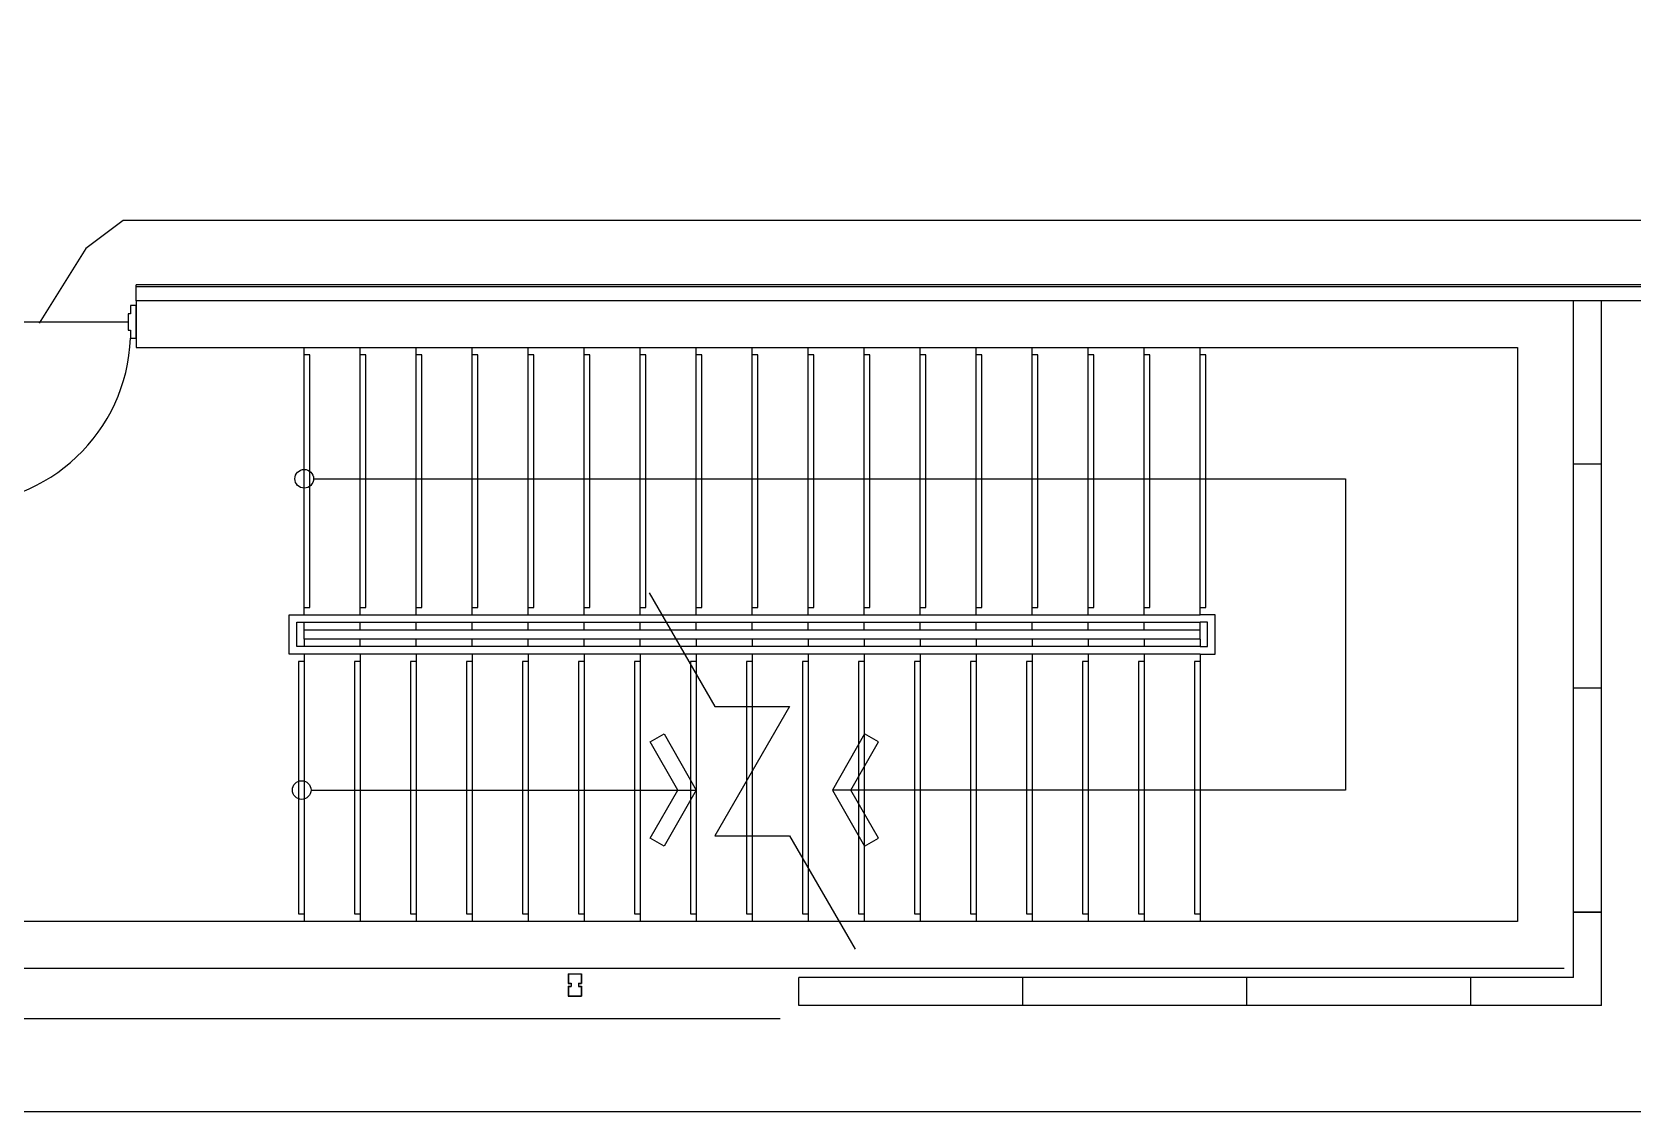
# Model space of a CAD drawing. Header units: millimetres. Extents: x 391350 to 515311, y -283575 to -199845.
# Drawn here: x 416187 to 424764, y -283575 to -277790 of the extents above; entities that cross this region are included whole.
import ezdxf

# ---------------------------------------------------------------- set-up
doc = ezdxf.new("R2010")
doc.units = ezdxf.units.MM
doc.layers.add('Evac_Exit', color=6, linetype='Continuous')
doc.layers.add('Evac_Path_Fail', color=1, linetype='Continuous')

msp = doc.modelspace()

# ---------------------------------------------------------------- linework, layer by layer
at = {"color": 0}
for p, q in [((424595.1, -279145), (416745.1, -279145)), ((432595.1, -279145), (416745.1, -279145)), ((416745.1, -279229.5), (416745.1, -279145)), ((424595.1, -279154.5), (416745.1, -279154.5)), ((432645.1, -279154.5), (416745.1, -279154.5)), ((416745.1, -279229.5), (416745.1, -279479.5)), ((417095.1, -279229.5), (416745.1, -279229.5)), ((424445.1, -279229.5), (416745.1, -279229.5)), ((432645.1, -279229.5), (416745.1, -279229.5)), ((424445.1, -282854.5), (424445.1, -279229.5)), ((424595.1, -283004.5), (424595.1, -279229.5)), ((416745.1, -279479.5), (424145.1, -279479.5)), ((417645.1, -280912), (417645.1, -279479.5)), ((417945.1, -280912), (417945.1, -279479.5)), ((418245.1, -280912), (418245.1, -279479.5)), ((418545.1, -280912), (418545.1, -279479.5)), ((418845.1, -280912), (418845.1, -279479.5)), ((419145.1, -280912), (419145.1, -279479.5)), ((419445.1, -280912), (419445.1, -279479.5)), ((419745.1, -280912), (419745.1, -279479.5)), ((420045.1, -280912), (420045.1, -279479.5)), ((420345.1, -280912), (420345.1, -279479.5)), ((420645.1, -280912), (420645.1, -279479.5)), ((420945.1, -280912), (420945.1, -279479.5)), ((421245.1, -280912), (421245.1, -279479.5)), ((421545.1, -280912), (421545.1, -279479.5)), ((421845.1, -280912), (421845.1, -279479.5)), ((422145.1, -280912), (422145.1, -279479.5)), ((422445.1, -280912), (422445.1, -279479.5)), ((424145.1, -279479.5), (424145.1, -282554.5)), ((424595.1, -280104.5), (424445.1, -280104.5)), ((417695.1, -280183.2), (423224.1, -280183.2)), ((423224.1, -280183.2), (423224.1, -281850.7)), ((417605.1, -280952), (422445.1, -280952)), ((417645.1, -280912), (422445.1, -280912)), ((417645.1, -280992), (417645.1, -280952)), ((417645.1, -280992), (422445.1, -280992)), ((417645.1, -281042), (417645.1, -280992)), ((417945.1, -280992), (417945.1, -280952)), ((418245.1, -280992), (418245.1, -280952)), ((418545.1, -280992), (418545.1, -280952)), ((418845.1, -280992), (418845.1, -280952)), ((419145.1, -280992), (419145.1, -280952)), ((419445.1, -280992), (419445.1, -280952)), ((419745.1, -280992), (419745.1, -280952)), ((420045.1, -280992), (420045.1, -280952)), ((420345.1, -280992), (420345.1, -280952)), ((420645.1, -280992), (420645.1, -280952)), ((420945.1, -280992), (420945.1, -280952)), ((421245.1, -280992), (421245.1, -280952)), ((421545.1, -280992), (421545.1, -280952)), ((421845.1, -280992), (421845.1, -280952)), ((422145.1, -280992), (422145.1, -280952)), ((422445.1, -280992), (422445.1, -280952)), ((422445.1, -281042), (422445.1, -280992)), ((422445.1, -281042), (417645.1, -281042)), ((417645.1, -281042), (417645.1, -281082)), ((417945.1, -281082), (417945.1, -281042)), ((418245.1, -281082), (418245.1, -281042)), ((418545.1, -281082), (418545.1, -281042)), ((418845.1, -281082), (418845.1, -281042)), ((419145.1, -281082), (419145.1, -281042)), ((419445.1, -281082), (419445.1, -281042)), ((419745.1, -281042), (419745.1, -281082)), ((420045.1, -281042), (420045.1, -281082)), ((420345.1, -281042), (420345.1, -281082)), ((420645.1, -281042), (420645.1, -281082)), ((420945.1, -281042), (420945.1, -281082)), ((421245.1, -281042), (421245.1, -281082)), ((421545.1, -281042), (421545.1, -281082)), ((421845.1, -281042), (421845.1, -281082)), ((422145.1, -281042), (422145.1, -281082)), ((422445.1, -281042), (422445.1, -281082)), ((422445.1, -281122), (417565.1, -281122)), ((422445.1, -281082), (417605.1, -281082)), ((417645.1, -281122), (417645.1, -282554.5)), ((417945.1, -281122), (417945.1, -282554.5)), ((418245.1, -281122), (418245.1, -282554.5)), ((418545.1, -281122), (418545.1, -282554.5)), ((418845.1, -281122), (418845.1, -282554.5)), ((419145.1, -281122), (419145.1, -282554.5)), ((419445.1, -281122), (419445.1, -282554.5)), ((419745.1, -281122), (419745.1, -282554.5)), ((420045.1, -281122), (420045.1, -282554.5)), ((420345.1, -281122), (420345.1, -282554.5)), ((420645.1, -281122), (420645.1, -282554.5)), ((420945.1, -281122), (420945.1, -282554.5)), ((421245.1, -281122), (421245.1, -282554.5)), ((421545.1, -281122), (421545.1, -282554.5)), ((421845.1, -281122), (421845.1, -282554.5)), ((422145.1, -281122), (422145.1, -282554.5)), ((422445.1, -281122), (422445.1, -282554.5)), ((424595.1, -281304.5), (424445.1, -281304.5)), ((417681.7, -281850.7), (419745.1, -281850.7)), ((423224.1, -281850.7), (420475.1, -281850.7)), ((424445.1, -282504.5), (424595.1, -282504.5)), ((424595.1, -282504.5), (424445.1, -282504.5)), ((424145.1, -282554.5), (415645.1, -282554.5)), ((415395.1, -282804.5), (424395.1, -282804.5)), ((419059.9, -282834.5), (419059.9, -282887)), ((419059.9, -282834.5), (419129.9, -282834.5)), ((419061.1, -282835.7), (419061.1, -282885.8)), ((419061.1, -282835.7), (419128.7, -282835.7)), ((419128.7, -282835.7), (419128.7, -282885.8)), ((419129.9, -282834.5), (419129.9, -282887)), ((424445.1, -282854.5), (420295.1, -282854.5)), ((420295.1, -283004.5), (420295.1, -282854.5)), ((421495.1, -283004.5), (421495.1, -282854.5)), ((421495.1, -283004.5), (421495.1, -282854.5)), ((422695.1, -283004.5), (422695.1, -282854.5)), ((423895.1, -283004.5), (423895.1, -282854.5)), ((419059.9, -282887), (419074.9, -282887)), ((419059.9, -282902), (419059.9, -282954.5)), ((419059.9, -282902), (419074.9, -282902)), ((419059.9, -282954.5), (419129.9, -282954.5)), ((419061.1, -282885.8), (419076.1, -282885.8)), ((419061.1, -282903.2), (419061.1, -282953.3)), ((419061.1, -282903.2), (419076.1, -282903.2)), ((419061.1, -282953.3), (419128.7, -282953.3)), ((419074.9, -282887), (419074.9, -282902)), ((419076.1, -282885.8), (419076.1, -282903.2)), ((419113.7, -282885.8), (419113.7, -282903.2)), ((419113.7, -282885.8), (419128.7, -282885.8)), ((419113.7, -282903.2), (419128.7, -282903.2)), ((419114.9, -282887), (419129.9, -282887)), ((419114.9, -282887), (419114.9, -282902)), ((419114.9, -282902), (419129.9, -282902)), ((419128.7, -282903.2), (419128.7, -282953.3)), ((419129.9, -282902), (419129.9, -282954.5)), ((424595.1, -283004.5), (420295.1, -283004.5)), ((415595.1, -283074.5), (420195.1, -283074.5))]:
    msp.add_line(p, q, dxfattribs=at)
for points in [[(391350.4, -248700.1), (449972.7, -248700.1), (449972.7, -283575.2), (391350.4, -283575.2)], [(416744.6, -279430.4), (416744.6, -279255.8), (416714.1, -279255.8), (416714.1, -279299.5), (416701, -279299.5), (416701, -279386.7), (416714.1, -279386.7), (416714.1, -279430.4)], [(419573.3, -281550), (419745.1, -281850.7), (419573.3, -282151.4), (419499.2, -282108.3), (419646.3, -281850.7), (419499.2, -281593.1)], [(420646.9, -281550), (420475.1, -281850.7), (420646.9, -282151.4), (420721, -282108.3), (420573.9, -281850.7), (420721, -281593.1)]]:
    msp.add_lwpolyline(points, close=True, dxfattribs=at)
for points in [[(417645.1, -280872), (417675.1, -280872), (417675.1, -279519.5), (417645.1, -279519.5)], [(417945.1, -280872), (417975.1, -280872), (417975.1, -279519.5), (417945.1, -279519.5)], [(418245.1, -280872), (418275.1, -280872), (418275.1, -279519.5), (418245.1, -279519.5)], [(418545.1, -280872), (418575.1, -280872), (418575.1, -279519.5), (418545.1, -279519.5)], [(418845.1, -280872), (418875.1, -280872), (418875.1, -279519.5), (418845.1, -279519.5)], [(419145.1, -280872), (419175.1, -280872), (419175.1, -279519.5), (419145.1, -279519.5)], [(419445.1, -280872), (419475.1, -280872), (419475.1, -279519.5), (419445.1, -279519.5)], [(419745.1, -280872), (419775.1, -280872), (419775.1, -279519.5), (419745.1, -279519.5)], [(420045.1, -280872), (420075.1, -280872), (420075.1, -279519.5), (420045.1, -279519.5)], [(420345.1, -280872), (420375.1, -280872), (420375.1, -279519.5), (420345.1, -279519.5)], [(420645.1, -280872), (420675.1, -280872), (420675.1, -279519.5), (420645.1, -279519.5)], [(420945.1, -280872), (420975.1, -280872), (420975.1, -279519.5), (420945.1, -279519.5)], [(421245.1, -280872), (421275.1, -280872), (421275.1, -279519.5), (421245.1, -279519.5)], [(421545.1, -280872), (421575.1, -280872), (421575.1, -279519.5), (421545.1, -279519.5)], [(421845.1, -280872), (421875.1, -280872), (421875.1, -279519.5), (421845.1, -279519.5)], [(422145.1, -280872), (422175.1, -280872), (422175.1, -279519.5), (422145.1, -279519.5)], [(422445.1, -280872), (422475.1, -280872), (422475.1, -279519.5), (422445.1, -279519.5)], [(419493.8, -280793.9), (419845.1, -281402.3), (420245.1, -281402.3), (419845.1, -282095.1), (420245.1, -282095.1), (420596.3, -282703.5)], [(417645.1, -281122), (417565.1, -281122), (417565.1, -280912), (417645.1, -280912)], [(417645.1, -281082), (417605.1, -281082), (417605.1, -280952), (417645.1, -280952)], [(422445.1, -281122), (422525.1, -281122), (422525.1, -280912), (422445.1, -280912)], [(422445.1, -281082), (422485.1, -281082), (422485.1, -280952), (422445.1, -280952)], [(417645.1, -281162), (417615.1, -281162), (417615.1, -282514.5), (417645.1, -282514.5)], [(417945.1, -281162), (417915.1, -281162), (417915.1, -282514.5), (417945.1, -282514.5)], [(418245.1, -281162), (418215.1, -281162), (418215.1, -282514.5), (418245.1, -282514.5)], [(418545.1, -281162), (418515.1, -281162), (418515.1, -282514.5), (418545.1, -282514.5)], [(418845.1, -281162), (418815.1, -281162), (418815.1, -282514.5), (418845.1, -282514.5)], [(419145.1, -281162), (419115.1, -281162), (419115.1, -282514.5), (419145.1, -282514.5)], [(419445.1, -281162), (419415.1, -281162), (419415.1, -282514.5), (419445.1, -282514.5)], [(419745.1, -281162), (419715.1, -281162), (419715.1, -282514.5), (419745.1, -282514.5)], [(420045.1, -281162), (420015.1, -281162), (420015.1, -282514.5), (420045.1, -282514.5)], [(420345.1, -281162), (420315.1, -281162), (420315.1, -282514.5), (420345.1, -282514.5)], [(420645.1, -281162), (420615.1, -281162), (420615.1, -282514.5), (420645.1, -282514.5)], [(420945.1, -281162), (420915.1, -281162), (420915.1, -282514.5), (420945.1, -282514.5)], [(421245.1, -281162), (421215.1, -281162), (421215.1, -282514.5), (421245.1, -282514.5)], [(421545.1, -281162), (421515.1, -281162), (421515.1, -282514.5), (421545.1, -282514.5)], [(421845.1, -281162), (421815.1, -281162), (421815.1, -282514.5), (421845.1, -282514.5)], [(422145.1, -281162), (422115.1, -281162), (422115.1, -282514.5), (422145.1, -282514.5)], [(422445.1, -281162), (422415.1, -281162), (422415.1, -282514.5), (422445.1, -282514.5)]]:
    msp.add_lwpolyline(points, dxfattribs=at)
for centre in [(417645.1, -280183.2), (417631.7, -281850.7)]:
    msp.add_circle(centre, 50, dxfattribs=at)
msp.add_arc((415789.5, -279394.1), 925.3, 269.11459, 357.75154, dxfattribs=at)
at = {"layer": 'Evac_Exit'}
msp.add_line((415788.3, -279343.1), (416701, -279343.1), dxfattribs=at)
at = {"layer": 'Evac_Path_Fail'}
for points in [[(432275.4, -251100.2), (431225.4, -277550.2), (429825.4, -278800.2), (416675.4, -278800.2), (416475.4, -278950.2), (416225.4, -279350.2)], [(444775.4, -260650.2), (434125.4, -261550.2), (433925.4, -261650.2), (432975.4, -262900.2), (432975.4, -265050.2), (432825.4, -265250.2), (432025.4, -266000.2), (431225.4, -277550.2), (429825.4, -278800.2), (416675.4, -278800.2), (416475.4, -278950.2), (416225.4, -279350.2)], [(427475.4, -277050.2), (430025.4, -271350.2), (430525.4, -263950.2), (430725.4, -263750.2), (430975.4, -263750.2), (431175.4, -263900.2), (431225.4, -263950.2), (431225.4, -277550.2), (429825.4, -278800.2), (416675.4, -278800.2), (416475.4, -278950.2), (416225.4, -279350.2)], [(444775.4, -271050.2), (434025.4, -269900.2), (433825.4, -269750.2), (432975.4, -266400.2), (432975.4, -265750.2), (432775.4, -265550.2), (432525.4, -265550.2), (432325.4, -265700.2), (431225.4, -267850.2), (431225.4, -277550.2), (429825.4, -278800.2), (416675.4, -278800.2), (416475.4, -278950.2), (416225.4, -279350.2)]]:
    msp.add_lwpolyline(points, dxfattribs=at)

doc.saveas('drawing.dxf')
